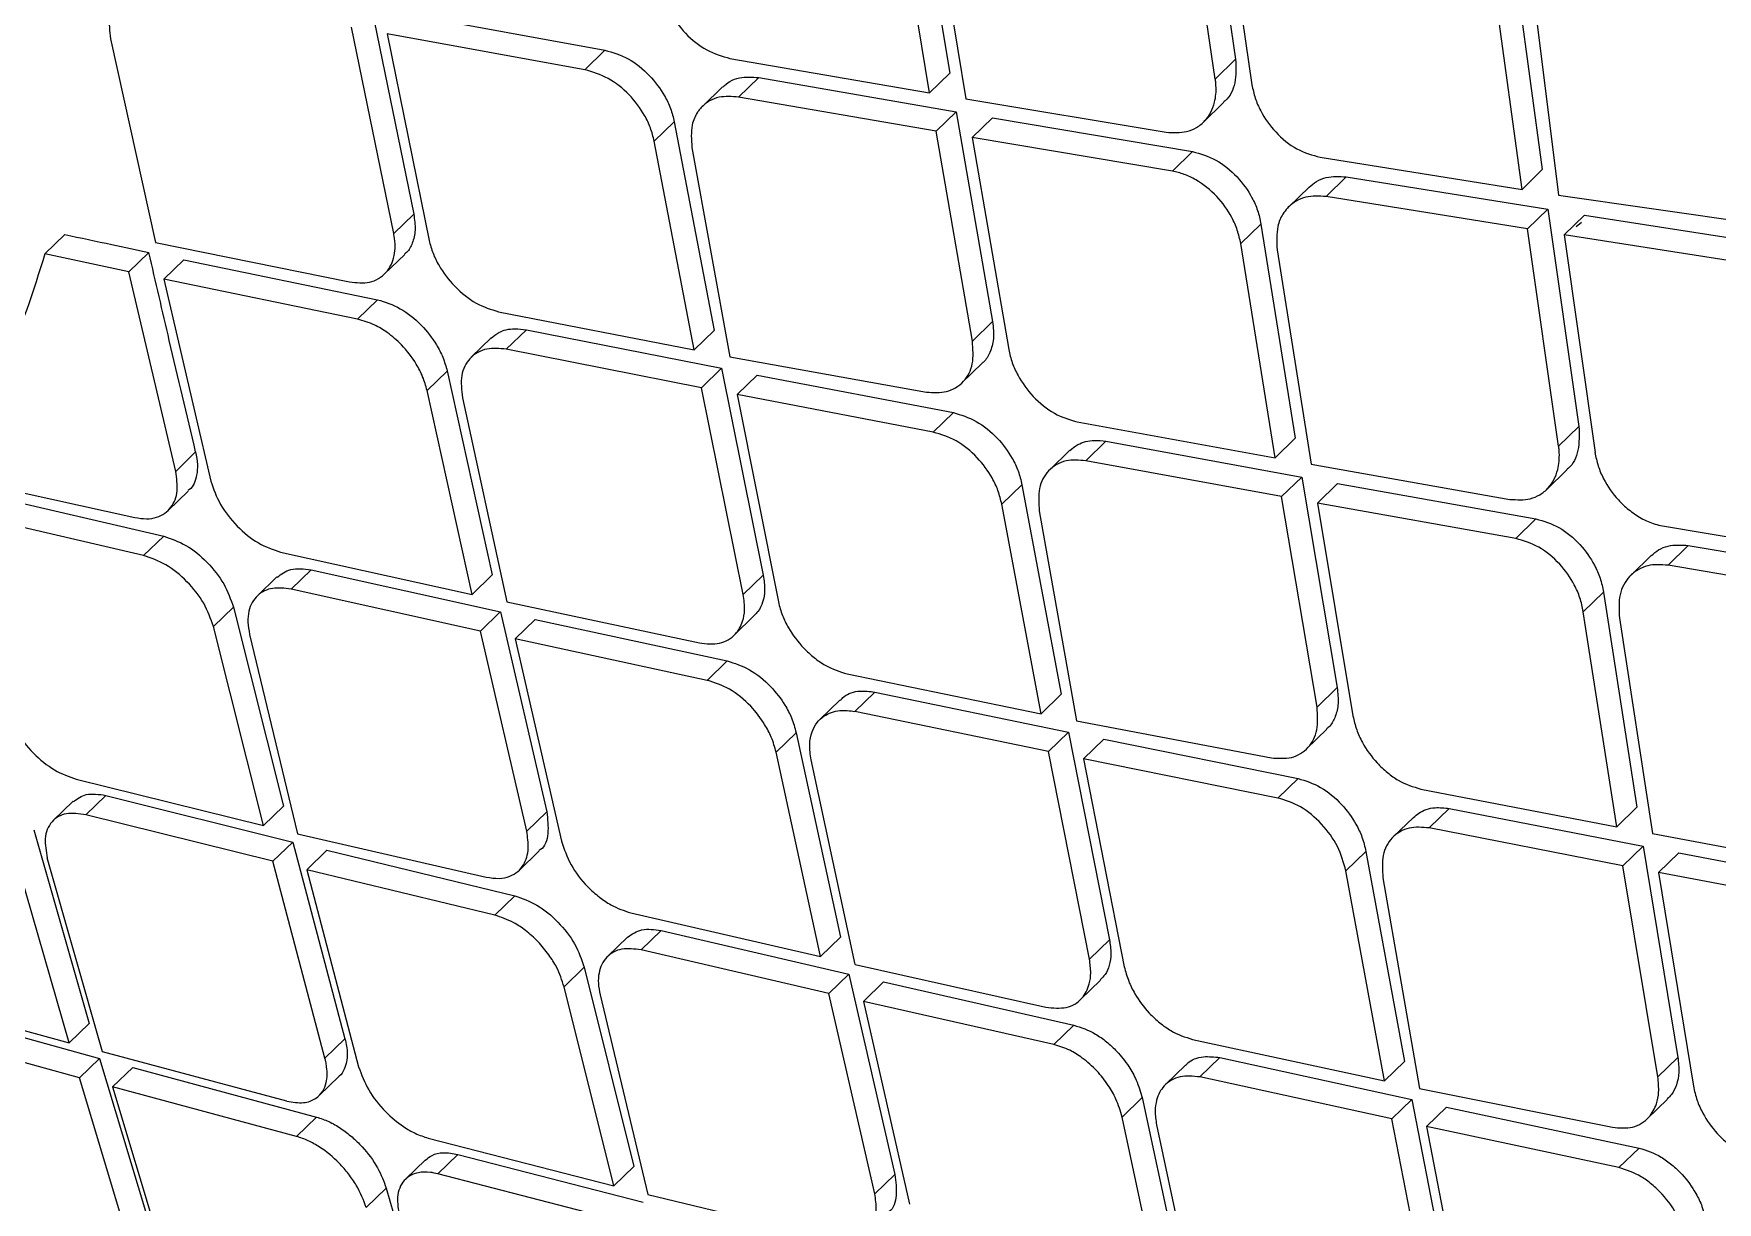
# Model space of a CAD drawing. Extents: x 400 to 501, y 484 to 634.
# Drawn here: x 488.936 to 490.131, y 583.627 to 584.457 of the extents above; entities that cross this region are included whole.
import ezdxf

# ---------------------------------------------------------------- set-up
doc = ezdxf.new("R2010")
doc.units = 0
doc.header["$MEASUREMENT"] = 0
doc.layers.add('DIM', color=3, linetype='Continuous')
doc.layers.add('GEOMETRY', color=3, linetype='Continuous', lineweight=25)

# ---------------------------------------------------------------- blocks, each defined once
blk = doc.blocks.new('2026 GRANDEE')
at = {"layer": 'GEOMETRY', "ltscale": 16}
for p, q in [((39.3412, -12.2485), (39.364, -12.4019)), ((39.136, -12.2605), (39.1611, -12.4117)), ((39.3496, -12.4159), (39.3268, -12.2625)), ((39.353, -12.2664), (39.3756, -12.42)), ((39.1467, -12.4256), (39.1217, -12.2744)), ((39.1477, -12.2785), (39.1725, -12.43)), ((39.5606, -12.3251), (39.5817, -12.4802)), ((39.5673, -12.4942), (39.5462, -12.3391)), ((39.5738, -12.3427), (39.5933, -12.4983)), ((38.7506, -12.3653), (38.7807, -12.5117)), ((38.7665, -12.5255), (38.7364, -12.3791)), ((38.7761, -12.37), (38.9164, -12.3955)), ((38.5654, -12.3873), (38.5974, -12.5318)), ((38.7618, -12.3838), (38.7916, -12.5304)), ((38.9022, -12.4093), (38.7618, -12.3838)), ((38.9022, -12.4093), (38.9164, -12.3955)), ((39.0051, -12.4013), (39.1467, -12.4256)), ((39.364, -12.4019), (39.3496, -12.4159)), ((39.0113, -12.4287), (39.0256, -12.4149)), ((39.0256, -12.4149), (39.1657, -12.4391)), ((39.1467, -12.4256), (39.1611, -12.4117)), ((38.9998, -12.4215), (38.9856, -12.4353)), ((39.1514, -12.453), (39.0113, -12.4287)), ((39.1514, -12.453), (39.1657, -12.4392)), ((39.1657, -12.4391), (39.1915, -12.588)), ((39.1725, -12.43), (39.3148, -12.4537)), ((39.3412, -12.4465), (39.3555, -12.4326)), ((38.9514, -12.46), (38.9656, -12.4462)), ((38.9656, -12.4462), (38.994, -12.5943)), ((39.1771, -12.4574), (39.1914, -12.4435)), ((39.1914, -12.4435), (39.3335, -12.4674)), ((38.9797, -12.6081), (38.9514, -12.46)), ((39.1772, -12.6018), (39.1514, -12.453)), ((39.3192, -12.4813), (39.1771, -12.4574)), ((39.1771, -12.4574), (39.203, -12.6079)), ((38.9781, -12.4645), (39.005, -12.6129)), ((39.3192, -12.4813), (39.3335, -12.4674)), ((39.4241, -12.4714), (39.5673, -12.4942)), ((39.4282, -12.4993), (39.4426, -12.4853)), ((39.4426, -12.4853), (39.5856, -12.5083)), ((39.5673, -12.4942), (39.5817, -12.4802)), ((39.4162, -12.4926), (39.4018, -12.5065)), ((39.5712, -12.5223), (39.4282, -12.4993)), ((39.5933, -12.4983), (39.7374, -12.519)), ((39.5712, -12.5223), (39.5856, -12.5083)), ((39.5856, -12.5083), (39.6077, -12.6625)), ((38.7665, -12.5255), (38.7807, -12.5117)), ((39.3677, -12.5327), (39.382, -12.5188)), ((39.382, -12.5188), (39.4064, -12.6708)), ((39.5933, -12.6764), (39.5712, -12.5223)), ((39.5972, -12.5264), (39.6116, -12.5124)), ((39.6096, -12.5176), (39.6057, -12.5208)), ((39.6116, -12.5124), (39.7553, -12.5348)), ((38.5331, -12.5263), (38.5189, -12.54)), ((38.5974, -12.5318), (38.7351, -12.5599)), ((39.392, -12.6846), (39.3677, -12.5327)), ((39.5972, -12.5264), (39.6191, -12.6808)), ((39.7408, -12.5488), (39.5972, -12.5264)), ((38.5785, -12.5527), (38.5189, -12.54)), ((38.5785, -12.5527), (38.5927, -12.5389)), ((38.6034, -12.5579), (38.6176, -12.5441)), ((38.6176, -12.5441), (38.755, -12.5725)), ((38.76, -12.5541), (38.7744, -12.5403)), ((39.3935, -12.537), (39.4176, -12.6892)), ((38.6118, -12.6943), (38.5785, -12.5527)), ((38.6034, -12.5579), (38.6367, -12.7011)), ((38.7408, -12.5863), (38.6034, -12.5579)), ((38.7408, -12.5863), (38.755, -12.5725)), ((38.8409, -12.581), (38.9797, -12.6081)), ((38.8464, -12.6076), (38.8607, -12.5938)), ((38.8607, -12.5938), (38.9992, -12.6211)), ((38.9797, -12.6081), (38.994, -12.5943)), ((39.1772, -12.6018), (39.1915, -12.588)), ((38.8356, -12.5996), (38.8215, -12.6133)), ((38.985, -12.6349), (38.8464, -12.6076)), ((39.005, -12.6129), (39.1446, -12.638)), ((39.1698, -12.6315), (39.1842, -12.6175)), ((38.8044, -12.6231), (38.7902, -12.6368)), ((38.8044, -12.623), (38.8363, -12.7677)), ((38.985, -12.6349), (38.9992, -12.6211)), ((38.9992, -12.6211), (39.0288, -12.768)), ((39.0245, -12.6259), (39.0102, -12.6398)), ((39.0245, -12.6259), (39.1637, -12.6526)), ((38.8221, -12.7815), (38.7902, -12.6368)), ((38.8152, -12.642), (38.8468, -12.7868)), ((39.0146, -12.7817), (38.985, -12.6349)), ((39.1494, -12.6664), (39.0102, -12.6398)), ((39.0102, -12.6398), (39.0395, -12.7869)), ((39.1494, -12.6664), (39.1637, -12.6526)), ((39.2516, -12.6592), (39.392, -12.6846)), ((39.5933, -12.6764), (39.6077, -12.6625)), ((39.2577, -12.6867), (39.272, -12.6728)), ((39.272, -12.6728), (39.4109, -12.6983)), ((39.392, -12.6846), (39.4063, -12.6708)), ((38.6118, -12.6943), (38.6259, -12.6805)), ((39.2462, -12.6794), (39.2321, -12.6931)), ((39.3966, -12.7121), (39.2577, -12.6867)), ((39.4176, -12.6892), (39.5586, -12.7141)), ((38.4318, -12.6936), (38.5827, -12.727)), ((39.3966, -12.7121), (39.4109, -12.6983)), ((39.4109, -12.6983), (39.4361, -12.8477)), ((39.5848, -12.7071), (39.5992, -12.6932)), ((38.4688, -12.7089), (38.6032, -12.7402)), ((38.6063, -12.722), (38.6206, -12.7082)), ((39.1981, -12.7176), (39.2124, -12.7038)), ((39.2124, -12.7038), (39.2402, -12.8523)), ((39.4218, -12.8615), (39.3966, -12.7121)), ((39.4221, -12.7167), (39.4364, -12.7029)), ((39.4364, -12.7029), (39.5772, -12.728)), ((38.589, -12.754), (38.4546, -12.7227)), ((39.226, -12.8662), (39.1981, -12.7176)), ((39.2247, -12.7223), (39.251, -12.8712)), ((39.4221, -12.7167), (39.4473, -12.8678)), ((39.5629, -12.7419), (39.4221, -12.7167)), ((39.5629, -12.7419), (39.5772, -12.728)), ((39.6669, -12.7328), (39.8089, -12.7568)), ((38.589, -12.754), (38.6032, -12.7402)), ((39.671, -12.7608), (39.6853, -12.7468)), ((39.6853, -12.7468), (39.8271, -12.771)), ((38.6862, -12.7516), (38.8221, -12.7815)), ((39.6591, -12.7538), (39.6448, -12.7678)), ((39.8126, -12.785), (39.671, -12.7608)), ((38.6836, -12.7691), (38.6695, -12.7827)), ((38.6936, -12.7778), (38.7078, -12.764)), ((38.7078, -12.764), (38.8422, -12.7938)), ((38.8221, -12.7815), (38.8363, -12.7677)), ((39.0288, -12.768), (39.0146, -12.7817)), ((38.828, -12.8076), (38.6936, -12.7778)), ((39.6251, -12.7799), (39.6108, -12.7938)), ((39.6251, -12.7799), (39.6488, -12.9325)), ((38.6527, -12.7906), (38.6385, -12.8044)), ((38.6527, -12.7906), (38.6883, -12.9317)), ((38.828, -12.8076), (38.8421, -12.7939)), ((38.8422, -12.7938), (38.8751, -12.9358)), ((38.8468, -12.7868), (38.9834, -12.816)), ((39.0081, -12.8104), (39.0224, -12.7966)), ((39.6345, -12.9464), (39.6108, -12.7938)), ((38.6741, -12.9454), (38.6385, -12.8044)), ((38.6642, -12.8099), (38.6983, -12.9513)), ((38.8609, -12.9496), (38.828, -12.8076)), ((38.8669, -12.7993), (38.8527, -12.813)), ((38.8669, -12.7993), (39.0032, -12.8287)), ((39.6364, -12.7984), (39.6598, -12.9512)), ((38.989, -12.8425), (38.8527, -12.813)), ((38.8527, -12.813), (38.8856, -12.9566)), ((38.989, -12.8425), (39.0032, -12.8287)), ((39.0883, -12.838), (39.226, -12.8662)), ((39.0832, -12.8565), (39.069, -12.8702)), ((39.0938, -12.8646), (39.108, -12.8508)), ((39.108, -12.8508), (39.2454, -12.8792)), ((39.226, -12.8662), (39.2402, -12.8523)), ((39.4218, -12.8615), (39.4361, -12.8477)), ((39.2311, -12.893), (39.0938, -12.8646)), ((39.0379, -12.8935), (39.0521, -12.8797)), ((39.0521, -12.8797), (39.0837, -13.0246)), ((39.2311, -12.893), (39.2454, -12.8792)), ((39.2454, -12.8792), (39.2745, -13.0265)), ((39.251, -12.8712), (39.3894, -12.8975)), ((39.4144, -12.8912), (39.4288, -12.8772)), ((39.0694, -13.0384), (39.0379, -12.8935)), ((39.2603, -13.0403), (39.2311, -12.893)), ((39.2561, -12.8981), (39.2704, -12.8843)), ((39.2704, -12.8843), (39.4084, -12.9122)), ((39.094, -13.044), (39.0627, -12.8988)), ((39.2561, -12.8981), (39.285, -13.0457)), ((39.3941, -12.926), (39.2561, -12.8981)), ((38.5412, -12.9127), (38.6741, -12.9454)), ((39.3941, -12.926), (39.4084, -12.9122)), ((38.5389, -12.9283), (38.5248, -12.942)), ((38.548, -12.9379), (38.5622, -12.9241)), ((38.5622, -12.9241), (38.6949, -12.9572)), ((39.4954, -12.9196), (39.6345, -12.9464)), ((38.6807, -12.9709), (38.548, -12.9379)), ((38.6741, -12.9454), (38.6883, -12.9317)), ((38.8609, -12.9496), (38.8751, -12.9358)), ((39.4902, -12.9397), (39.476, -12.9534)), ((39.5014, -12.9472), (39.5157, -12.9334)), ((39.5157, -12.9334), (39.6533, -12.9601)), ((39.6345, -12.9464), (39.6488, -12.9325)), ((38.511, -12.9486), (38.5504, -13.0859)), ((38.6983, -12.9513), (38.832, -12.9821)), ((39.6389, -12.974), (39.5014, -12.9472)), ((39.6598, -12.9512), (39.7996, -12.9773)), ((38.5361, -13.0997), (38.4967, -12.9624)), ((38.6807, -12.9709), (38.6949, -12.9572)), ((38.6949, -12.9572), (38.7319, -13.0968)), ((38.7048, -12.9769), (38.719, -12.9631)), ((38.719, -12.9631), (38.8525, -12.9954)), ((38.8554, -12.9773), (38.8697, -12.9635)), ((39.4565, -12.9639), (39.4423, -12.9777)), ((39.4565, -12.9639), (39.4839, -13.1129)), ((39.6532, -12.9601), (39.6389, -12.974)), ((39.6533, -12.9601), (39.6779, -13.11)), ((39.6642, -12.9788), (39.6785, -12.9649)), ((39.6785, -12.9649), (39.818, -12.9913)), ((38.5598, -13.1061), (38.5206, -12.9685)), ((38.7177, -13.1106), (38.6807, -12.9709)), ((38.8383, -13.0091), (38.7048, -12.9769)), ((38.7048, -12.9769), (38.7416, -13.1167)), ((39.6637, -13.1239), (39.6389, -12.974)), ((39.4697, -13.1267), (39.4423, -12.9777)), ((39.4686, -12.9826), (39.4945, -13.132)), ((39.8037, -13.0052), (39.6642, -12.9788)), ((39.6642, -12.9788), (39.6889, -13.1304)), ((38.8383, -13.0091), (38.8525, -12.9954)), ((38.9347, -13.0075), (39.0694, -13.0384)), ((38.9324, -13.0247), (38.9182, -13.0385)), ((38.9421, -13.0337), (38.9563, -13.0199)), ((38.9563, -13.0199), (39.0895, -13.0509)), ((39.0694, -13.0384), (39.0837, -13.0247)), ((39.0753, -13.0647), (38.9421, -13.0337)), ((39.2603, -13.0403), (39.2745, -13.0265)), ((38.8874, -13.0599), (38.9016, -13.0461)), ((38.9016, -13.0461), (38.937, -13.1873)), ((39.094, -13.044), (39.2294, -13.0744)), ((38.9228, -13.2011), (38.8874, -13.0599)), ((39.0753, -13.0647), (39.0895, -13.0509)), ((39.0895, -13.0509), (39.1222, -13.1931)), ((39.0998, -13.0703), (39.114, -13.0565)), ((39.114, -13.0565), (39.2492, -13.0871)), ((39.2539, -13.069), (39.2682, -13.0551)), ((38.4062, -13.064), (38.5361, -13.0997)), ((38.9129, -13.0656), (38.9468, -13.2072)), ((39.108, -13.2069), (39.0753, -13.0647)), ((39.0998, -13.0703), (39.1325, -13.2141)), ((39.2349, -13.1009), (39.0998, -13.0703)), ((38.4293, -13.0751), (38.5577, -13.1107)), ((38.5434, -13.1245), (38.415, -13.0889)), ((38.5361, -13.0997), (38.5504, -13.0859)), ((38.7319, -13.0968), (38.7177, -13.1106)), ((39.2349, -13.1009), (39.2491, -13.0871)), ((38.6905, -13.141), (38.5598, -13.1061)), ((39.3334, -13.0972), (39.4697, -13.1267)), ((38.5434, -13.1245), (38.5577, -13.1107)), ((38.5577, -13.1107), (38.5983, -13.2452)), ((38.567, -13.131), (38.5813, -13.1172)), ((38.5813, -13.1172), (38.7117, -13.1523)), ((39.3284, -13.1156), (39.3142, -13.1293)), ((39.3387, -13.1239), (39.3529, -13.1101)), ((39.3529, -13.1101), (39.489, -13.1398)), ((39.4697, -13.1267), (39.4839, -13.1129)), ((39.6637, -13.1239), (39.6779, -13.11)), ((38.584, -13.2591), (38.5434, -13.1245)), ((38.6975, -13.1661), (38.567, -13.131)), ((38.567, -13.131), (38.6078, -13.267)), ((38.7135, -13.1371), (38.7278, -13.1233)), ((39.4748, -13.1537), (39.3387, -13.1239)), ((39.4945, -13.132), (39.6315, -13.1596)), ((39.2834, -13.1523), (39.2976, -13.1385)), ((39.2976, -13.1385), (39.3288, -13.2837)), ((39.4748, -13.1537), (39.489, -13.1399)), ((39.489, -13.1398), (39.5178, -13.2875)), ((39.6562, -13.1535), (39.6706, -13.1396)), ((38.6975, -13.1661), (38.7117, -13.1523)), ((39.3146, -13.2975), (39.2834, -13.1523)), ((39.5036, -13.3013), (39.4748, -13.1537)), ((39.4995, -13.159), (39.5138, -13.1452)), ((39.5138, -13.1452), (39.6504, -13.1743)), ((38.791, -13.1673), (38.9228, -13.2011)), ((39.3079, -13.1579), (39.3389, -13.3034)), ((39.6361, -13.1882), (39.4995, -13.159)), ((39.4995, -13.159), (39.528, -13.3069)), ((38.7978, -13.1926), (38.812, -13.1788)), ((38.812, -13.1788), (38.9436, -13.2128)), ((39.6361, -13.1882), (39.6504, -13.1743)), ((38.789, -13.1827), (38.7748, -13.1965)), ((38.9228, -13.2011), (38.937, -13.1873)), ((38.747, -13.2166), (38.7612, -13.2028)), ((38.7612, -13.2028), (38.8006, -13.3401)), ((38.9294, -13.2266), (38.7978, -13.1926)), ((39.108, -13.2069), (39.1222, -13.1931)), ((38.9468, -13.2072), (39.0794, -13.2391))]:
    blk.add_line(p, q, dxfattribs=at)
for points, knots in [([(36.9464, -4.2423), (37.2144, -4.3889), (37.7476, -4.6804), (38.3461, -5.0481), (38.7578, -5.3149), (38.9927, -5.4716), (39.2291, -5.6336), (39.4813, -5.8116), (39.9332, -6.1406), (40.5669, -6.6341), (41.3463, -7.3052), (42.0186, -7.9447), (42.5944, -8.5411), (43.0838, -9.0854), (43.4716, -9.5484), (43.7677, -9.9209), (43.9793, -10.1965), (44.184, -10.4721), (44.3714, -10.733), (44.6491, -11.1316), (45.0105, -11.6808), (45.4523, -12.4067), (45.7251, -12.9062), (45.8621, -13.1572)], [0, 0, 0, 0, 0.071591, 0.14241, 0.164528, 0.186584, 0.208583, 0.231692, 0.258921, 0.339583, 0.419837, 0.499879, 0.556947, 0.614093, 0.671388, 0.698471, 0.72561, 0.752813, 0.778921, 0.800899, 0.866647, 0.932983, 1, 1, 1, 1]), ([(37.5019, -8.2577), (37.7185, -8.3868), (38.1518, -8.6451), (38.77, -9.083), (39.3614, -9.5565), (39.9198, -10.0692), (40.4416, -10.6192), (40.9252, -11.2031), (41.3743, -11.8145), (41.6411, -12.2439), (41.7745, -12.4585)], [0, 0, 0, 0, 0.125001, 0.250001, 0.375003, 0.499997, 0.624991, 0.749994, 0.874996, 1, 1, 1, 1]), ([(33.1112, -8.6122), (33.301, -8.8166), (33.6802, -9.2249), (34.2607, -9.8374), (34.8462, -10.4484), (35.4368, -11.0578), (36.0312, -11.6653), (36.6288, -12.2707), (37.2294, -12.8738), (37.8326, -13.4744), (38.4383, -14.0724), (39.0461, -14.6672), (39.6559, -15.2581), (40.2672, -15.8439), (40.8801, -16.4248), (41.2887, -16.8043), (41.4933, -16.9943)], [0, 0, 0, 0, 0.071643, 0.14309, 0.214489, 0.285889, 0.357236, 0.428542, 0.499851, 0.571188, 0.642541, 0.713932, 0.785365, 0.856798, 0.928296, 1, 1, 1, 1]), ([(38.8374, -14.8197), (38.8022, -14.782), (38.4988, -14.4574), (37.9155, -13.8556), (37.0879, -13.0154), (36.2484, -12.1872), (35.3987, -11.37), (34.5384, -10.5651), (33.6682, -9.7712), (33.08, -9.2542), (32.7855, -8.9953)], [0, 0, 0, 0, 0.0184337, 0.1586189, 0.298737, 0.4387906, 0.5788851, 0.7191168, 0.8593695, 1, 1, 1, 1]), ([(33.9473, -9.1847), (34.1002, -9.3342), (34.4079, -9.635), (34.8583, -10.0743), (35.2854, -10.4909), (35.6745, -10.8705), (36.0618, -11.2485), (36.4558, -11.6334), (36.8653, -12.0343), (37.205, -12.3676), (37.478, -12.6357), (37.687, -12.841), (37.8968, -13.0474), (38.1182, -13.2654), (38.3623, -13.5059), (38.6355, -13.7754), (38.9498, -14.0858), (39.3071, -14.439), (39.7095, -14.837), (40.1476, -15.2705), (40.6071, -15.7254), (40.921, -16.0353), (41.0767, -16.1891)], [0, 0, 0, 0, 0.064169, 0.129138, 0.188802, 0.243183, 0.292269, 0.351201, 0.408497, 0.464259, 0.494029, 0.523343, 0.552198, 0.58236, 0.616633, 0.655052, 0.697622, 0.749248, 0.805908, 0.86759, 0.934316, 1, 1, 1, 1]), ([(39.5251, -15.4518), (39.298, -15.2418), (38.7513, -14.7364), (37.8656, -13.9502), (36.8722, -13.0923), (35.8636, -12.2493), (34.8415, -11.4221), (33.8077, -10.6101), (33.1093, -10.0836), (32.76, -9.8203)], [0, 0, 0, 0, 0.105959, 0.254966, 0.403973, 0.55298, 0.701986, 0.850993, 1, 1, 1, 1]), ([(39.7927, -17.8288), (39.5267, -17.5294), (38.9972, -16.9336), (38.1493, -16.0898), (37.2847, -15.2735), (36.3973, -14.4849), (35.4987, -13.7223), (34.5911, -12.9819), (33.6654, -12.2723), (32.7101, -11.589), (32.0461, -11.1694), (31.7122, -10.9583)], [0, 0, 0, 0, 0.113392, 0.225638, 0.337341, 0.448782, 0.560233, 0.669481, 0.778832, 0.888788, 1, 1, 1, 1]), ([(39.3403, -18.3188), (39.2421, -18.1952), (39.0437, -17.9454), (38.7328, -17.5736), (38.408, -17.1999), (38.0687, -16.8252), (37.7247, -16.4607), (37.3161, -16.0443), (36.8313, -15.573), (36.2474, -15.036), (35.7044, -14.5629), (35.2225, -14.1602), (34.82, -13.8352), (34.4245, -13.527), (34.0364, -13.2352), (33.6442, -12.9511), (33.1606, -12.6142), (32.5822, -12.2331), (31.9193, -11.8235), (31.474, -11.572), (31.2546, -11.448)], [0, 0, 0, 0, 0.044709, 0.090349, 0.13691, 0.184379, 0.232745, 0.277954, 0.348418, 0.422679, 0.500679, 0.550525, 0.598903, 0.645795, 0.691185, 0.735062, 0.781563, 0.856423, 0.929252, 1, 1, 1, 1]), ([(38.5968, -12.3528), (38.5919, -12.3524), (38.5844, -12.3517), (38.576, -12.3551), (38.569, -12.3606), (38.5636, -12.3711), (38.5648, -12.3819), (38.5654, -12.3873)], [0, 0, 0, 0, 0.232534, 0.362291, 0.500718, 0.750171, 1, 1, 1, 1]), ([(38.956, -12.3506), (38.9567, -12.3536), (38.9581, -12.3596), (38.9635, -12.3711), (38.9732, -12.3842), (38.9885, -12.3965), (38.9996, -12.3997), (39.0051, -12.4013)], [0, 0, 0, 0, 0.134167, 0.262471, 0.500568, 0.749966, 1, 1, 1, 1]), ([(38.9164, -12.3955), (38.922, -12.3971), (38.933, -12.4003), (38.9482, -12.4126), (38.9578, -12.4255), (38.9634, -12.4369), (38.9648, -12.443), (38.9656, -12.4462)], [0, 0, 0, 0, 0.251373, 0.498746, 0.731593, 0.861464, 1, 1, 1, 1]), ([(39.364, -12.4019), (39.3642, -12.4076), (39.3646, -12.419), (39.3599, -12.4289), (39.3558, -12.4321), (39.3554, -12.4324)], [0, 0, 0, 0, 0.474058, 0.947729, 1, 1, 1, 1]), ([(38.9514, -12.46), (38.9506, -12.4569), (38.9491, -12.4508), (38.9436, -12.4393), (38.9339, -12.4264), (38.9187, -12.4142), (38.9077, -12.411), (38.9022, -12.4093)], [0, 0, 0, 0, 0.138241, 0.267931, 0.500752, 0.74758, 1, 1, 1, 1]), ([(39, -12.4216), (39.0016, -12.4201), (39.005, -12.4172), (39.0134, -12.414), (39.0209, -12.4145), (39.0256, -12.4149)], [0, 0, 0, 0, 0.2533206, 0.5271508, 1, 1, 1, 1]), ([(39.3148, -12.4537), (39.3198, -12.4539), (39.3276, -12.4543), (39.3365, -12.4505), (39.3442, -12.4444), (39.3495, -12.4342), (39.3504, -12.4236), (39.3499, -12.4179), (39.3497, -12.4163), (39.3496, -12.4159), (39.3496, -12.4159)], [0, 0, 0, 0, 0.231745, 0.361582, 0.500454, 0.749325, 0.932569, 0.980828, 0.997932, 1, 1, 1, 1]), ([(39.3756, -12.42), (39.3763, -12.4232), (39.3775, -12.4293), (39.3827, -12.441), (39.3921, -12.4543), (39.4073, -12.4668), (39.4185, -12.4699), (39.4241, -12.4714)], [0, 0, 0, 0, 0.13536, 0.264014, 0.500398, 0.749969, 1, 1, 1, 1]), ([(39.0113, -12.4287), (39.0065, -12.4284), (38.999, -12.4278), (38.9903, -12.4313), (38.986, -12.4346), (38.9834, -12.4376), (38.9808, -12.4413), (38.9771, -12.4496), (38.9777, -12.4589), (38.9781, -12.4645)], [0, 0, 0, 0, 0.227814, 0.358584, 0.500306, 0.526698, 0.577272, 0.750504, 1, 1, 1, 1]), ([(39.3335, -12.4674), (39.3391, -12.469), (39.3502, -12.4722), (39.3654, -12.4845), (39.3748, -12.4977), (39.38, -12.5093), (39.3813, -12.5156), (39.382, -12.5188)], [0, 0, 0, 0, 0.251357, 0.499325, 0.732109, 0.861767, 1, 1, 1, 1]), ([(39.3677, -12.5327), (39.367, -12.5295), (39.3656, -12.5232), (39.3604, -12.5116), (39.351, -12.4984), (39.3385, -12.4885), (39.3275, -12.4832), (39.3219, -12.4819), (39.3192, -12.4813)], [0, 0, 0, 0, 0.138137, 0.267662, 0.50006, 0.747408, 0.873171, 1, 1, 1, 1]), ([(39.4163, -12.4927), (39.4179, -12.4913), (39.4214, -12.4882), (39.43, -12.4847), (39.4377, -12.4851), (39.4426, -12.4853)], [0, 0, 0, 0, 0.242084, 0.518895, 1, 1, 1, 1]), ([(39.4282, -12.4993), (39.4233, -12.499), (39.4155, -12.4986), (39.4066, -12.5024), (39.4012, -12.5067), (39.3967, -12.5127), (39.3927, -12.5219), (39.3932, -12.5313), (39.3935, -12.537)], [0, 0, 0, 0, 0.229049, 0.359552, 0.500435, 0.590364, 0.750611, 1, 1, 1, 1]), ([(38.7807, -12.5117), (38.7812, -12.5156), (38.7823, -12.5231), (38.78, -12.5322), (38.7772, -12.5378), (38.7747, -12.5397), (38.7742, -12.5401)], [0, 0, 0, 0, 0.339869, 0.650604, 0.932163, 1, 1, 1, 1]), ([(38.5331, -12.5263), (38.5442, -12.5286), (38.5641, -12.5329), (38.584, -12.537), (38.5927, -12.5389)], [0, 0, 0, 0, 0.56, 1, 1, 1, 1]), ([(38.7351, -12.5599), (38.74, -12.5604), (38.7476, -12.5611), (38.7559, -12.5577), (38.7628, -12.5522), (38.7676, -12.5422), (38.7677, -12.5316), (38.7666, -12.5261), (38.7665, -12.5255)], [0, 0, 0, 0, 0.237843, 0.366163, 0.500412, 0.749745, 0.972374, 1, 1, 1, 1]), ([(38.7916, -12.5304), (38.7924, -12.5334), (38.794, -12.5394), (38.7996, -12.5507), (38.8095, -12.5637), (38.8247, -12.576), (38.8356, -12.5794), (38.8409, -12.581)], [0, 0, 0, 0, 0.135667, 0.264506, 0.500705, 0.75318, 1, 1, 1, 1]), ([(38.5189, -12.54), (38.5106, -12.5666), (38.4946, -12.6178), (38.4644, -12.6558), (38.4499, -12.6742)], [0, 0, 0, 0, 0.518726, 1, 1, 1, 1]), ([(38.6259, -12.6805), (38.6197, -12.6542), (38.6085, -12.6071), (38.5975, -12.5597), (38.5927, -12.5389)], [0, 0, 0, 0, 0.56, 1, 1, 1, 1]), ([(38.755, -12.5725), (38.7604, -12.5742), (38.7712, -12.5776), (38.7862, -12.5897), (38.7959, -12.6023), (38.8018, -12.6136), (38.8035, -12.6198), (38.8044, -12.623)], [0, 0, 0, 0, 0.24868, 0.498756, 0.72183, 0.854133, 1, 1, 1, 1]), ([(38.7902, -12.6368), (38.7893, -12.6336), (38.7875, -12.6274), (38.7817, -12.6161), (38.7732, -12.605), (38.7626, -12.596), (38.752, -12.5894), (38.7449, -12.5874), (38.7408, -12.5863)], [0, 0, 0, 0, 0.145438, 0.277418, 0.500109, 0.671608, 0.812207, 1, 1, 1, 1]), ([(38.8357, -12.5997), (38.8374, -12.5983), (38.8419, -12.5946), (38.8507, -12.5925), (38.8579, -12.5934), (38.8607, -12.5938)], [0, 0, 0, 0, 0.271648, 0.717063, 1, 1, 1, 1]), ([(39.1915, -12.588), (39.192, -12.5922), (39.1928, -12.6001), (39.19, -12.6097), (39.1869, -12.6153), (39.1844, -12.6172), (39.1841, -12.6174)], [0, 0, 0, 0, 0.35311, 0.672878, 0.959248, 1, 1, 1, 1]), ([(38.8464, -12.6076), (38.8416, -12.6071), (38.8341, -12.6064), (38.8258, -12.6097), (38.8188, -12.6152), (38.8134, -12.6257), (38.8146, -12.6365), (38.8152, -12.642)], [0, 0, 0, 0, 0.232428, 0.3622, 0.500689, 0.750141, 1, 1, 1, 1]), ([(39.1446, -12.638), (39.1495, -12.6383), (39.1571, -12.6388), (39.1656, -12.6351), (39.1727, -12.6293), (39.1785, -12.6185), (39.1776, -12.6074), (39.1772, -12.6018)], [0, 0, 0, 0, 0.235653, 0.364634, 0.500748, 0.750145, 1, 1, 1, 1]), ([(39.203, -12.6079), (39.2037, -12.611), (39.2051, -12.6171), (39.2105, -12.6287), (39.22, -12.6419), (39.2352, -12.6543), (39.2462, -12.6575), (39.2516, -12.6592)], [0, 0, 0, 0, 0.136588, 0.265698, 0.500576, 0.751964, 1, 1, 1, 1]), ([(41.0678, -16.1637), (41.0674, -16.1632), (41.0641, -16.1599), (41.053, -16.1488), (41.0136, -16.1092), (40.8667, -15.9614), (40.2958, -15.3855), (39.1702, -14.2436), (38.1422, -13.2265), (37.5502, -12.6408)], [0, 0, 0, 0, 0.000353, 0.002828, 0.009436, 0.033986, 0.128384, 0.498019, 1, 1, 1, 1]), ([(39.1637, -12.6526), (39.1691, -12.6542), (39.18, -12.6575), (39.1904, -12.666), (39.1989, -12.675), (39.2046, -12.6828), (39.2101, -12.6942), (39.2116, -12.7005), (39.2124, -12.7038)], [0, 0, 0, 0, 0.248838, 0.498577, 0.498647, 0.726405, 0.857582, 1, 1, 1, 1]), ([(39.1981, -12.7176), (39.1973, -12.7144), (39.1958, -12.7081), (39.1903, -12.6966), (39.1808, -12.6837), (39.1658, -12.6714), (39.1549, -12.6681), (39.1494, -12.6664)], [0, 0, 0, 0, 0.141852, 0.272756, 0.500839, 0.749816, 1, 1, 1, 1]), ([(39.6077, -12.6625), (39.6078, -12.6682), (39.6082, -12.6797), (39.6035, -12.6896), (39.5995, -12.6927), (39.5991, -12.693)], [0, 0, 0, 0, 0.475521, 0.95022, 1, 1, 1, 1]), ([(39.2463, -12.6794), (39.2481, -12.6779), (39.2529, -12.6741), (39.262, -12.6717), (39.2692, -12.6725), (39.272, -12.6728)], [0, 0, 0, 0, 0.280638, 0.722321, 1, 1, 1, 1]), ([(39.5586, -12.7141), (39.5637, -12.7144), (39.5715, -12.7149), (39.5803, -12.711), (39.5878, -12.7049), (39.5931, -12.6947), (39.594, -12.6842), (39.5936, -12.6785), (39.5934, -12.677), (39.5933, -12.6766), (39.5933, -12.6764), (39.5933, -12.6764)], [0, 0, 0, 0, 0.234802, 0.363874, 0.500455, 0.749353, 0.934437, 0.98223, 0.994869, 0.999421, 1, 1, 1, 1]), ([(38.6259, -12.6805), (38.6265, -12.6835), (38.6276, -12.6894), (38.6265, -12.6987), (38.6244, -12.7056), (38.6207, -12.7077), (38.6203, -12.7079)], [0, 0, 0, 0, 0.266483, 0.512908, 0.943816, 1, 1, 1, 1]), ([(39.2577, -12.6867), (39.2528, -12.6863), (39.2453, -12.6857), (39.2367, -12.6892), (39.2294, -12.6949), (39.2236, -12.7057), (39.2243, -12.7167), (39.2247, -12.7223)], [0, 0, 0, 0, 0.232661, 0.362409, 0.500805, 0.750204, 1, 1, 1, 1]), ([(39.619, -12.6808), (39.6197, -12.684), (39.621, -12.6903), (39.626, -12.702), (39.6335, -12.7128), (39.6431, -12.7218), (39.652, -12.7278), (39.6601, -12.7315), (39.6652, -12.7325), (39.6669, -12.7328)], [0, 0, 0, 0, 0.137054, 0.266067, 0.499167, 0.625391, 0.770096, 0.921262, 1, 1, 1, 1]), ([(38.5827, -12.727), (38.5855, -12.7274), (38.5911, -12.7283), (38.5983, -12.7271), (38.6042, -12.7242), (38.6099, -12.7186), (38.6138, -12.7089), (38.6124, -12.699), (38.6118, -12.6943)], [0, 0, 0, 0, 0.140932, 0.277376, 0.409332, 0.536804, 0.777239, 1, 1, 1, 1]), ([(39.5772, -12.7279), (39.5827, -12.7296), (39.5937, -12.7328), (39.6087, -12.7453), (39.6179, -12.7585), (39.6231, -12.7702), (39.6245, -12.7766), (39.6252, -12.7799)], [0, 0, 0, 0, 0.249516, 0.499235, 0.728401, 0.858997, 1, 1, 1, 1]), ([(39.6108, -12.7938), (39.6101, -12.7905), (39.6088, -12.7841), (39.6036, -12.7724), (39.5943, -12.7592), (39.5794, -12.7468), (39.5684, -12.7435), (39.5629, -12.7419)], [0, 0, 0, 0, 0.141035, 0.271651, 0.500816, 0.750106, 1, 1, 1, 1]), ([(39.6592, -12.754), (39.6608, -12.7526), (39.6642, -12.7495), (39.6727, -12.7461), (39.6804, -12.7465), (39.6853, -12.7468)], [0, 0, 0, 0, 0.23802, 0.512146, 1, 1, 1, 1]), ([(39.671, -12.7608), (39.666, -12.7605), (39.6582, -12.76), (39.6494, -12.7638), (39.6418, -12.7699), (39.6356, -12.7812), (39.6361, -12.7926), (39.6364, -12.7984)], [0, 0, 0, 0, 0.232695, 0.362483, 0.500961, 0.750269, 1, 1, 1, 1]), ([(38.6838, -12.7694), (38.6867, -12.7671), (38.6929, -12.7623), (38.7027, -12.7634), (38.7078, -12.764)], [0, 0, 0, 0, 0.475717, 1, 1, 1, 1]), ([(39.0288, -12.768), (39.0293, -12.7715), (39.0303, -12.7784), (39.0286, -12.787), (39.0259, -12.793), (39.0232, -12.7955), (39.0222, -12.7964)], [0, 0, 0, 0, 0.305606, 0.59177, 0.858478, 1, 1, 1, 1]), ([(38.6936, -12.7778), (38.6891, -12.7772), (38.6798, -12.7761), (38.6709, -12.7807), (38.6658, -12.787), (38.6634, -12.7934), (38.6626, -12.8011), (38.6636, -12.807), (38.6642, -12.8099)], [0, 0, 0, 0, 0.22373, 0.464508, 0.591907, 0.723622, 0.859653, 1, 1, 1, 1]), ([(38.9834, -12.816), (38.9884, -12.8165), (38.9959, -12.8173), (39.0041, -12.8139), (39.0101, -12.8091), (39.0142, -12.8018), (39.016, -12.7922), (39.0151, -12.7854), (39.0146, -12.7817)], [0, 0, 0, 0, 0.241732, 0.368836, 0.49975, 0.692637, 0.832109, 1, 1, 1, 1]), ([(39.0395, -12.7869), (39.0404, -12.7901), (39.0419, -12.7962), (39.0476, -12.8075), (39.0554, -12.818), (39.0647, -12.8265), (39.0751, -12.8338), (39.0831, -12.8363), (39.0883, -12.838)], [0, 0, 0, 0, 0.140251, 0.27051, 0.50011, 0.62976, 0.756466, 1, 1, 1, 1]), ([(39.0032, -12.8287), (39.0085, -12.8304), (39.0192, -12.8338), (39.0338, -12.8458), (39.0434, -12.8583), (39.0494, -12.8696), (39.0512, -12.8761), (39.0521, -12.8797)], [0, 0, 0, 0, 0.245117, 0.498384, 0.707508, 0.843414, 1, 1, 1, 1]), ([(39.0379, -12.8935), (39.0369, -12.8899), (39.0351, -12.8833), (39.0291, -12.8721), (39.0196, -12.8596), (39.005, -12.8477), (38.9943, -12.8442), (38.989, -12.8424)], [0, 0, 0, 0, 0.157095, 0.293095, 0.500995, 0.753112, 1, 1, 1, 1]), ([(39.0834, -12.8566), (39.0842, -12.8558), (39.0878, -12.8521), (39.0962, -12.8494), (39.1044, -12.8504), (39.108, -12.8508)], [0, 0, 0, 0, 0.153753, 0.628743, 1, 1, 1, 1]), ([(39.4361, -12.8477), (39.4365, -12.8515), (39.4373, -12.8589), (39.4351, -12.868), (39.4321, -12.874), (39.4294, -12.8764), (39.4286, -12.877)], [0, 0, 0, 0, 0.322428, 0.620166, 0.893194, 1, 1, 1, 1]), ([(38.4915, -12.8624), (38.4936, -12.8679), (38.4976, -12.8789), (38.5103, -12.8946), (38.5256, -12.9071), (38.536, -12.9108), (38.5412, -12.9127)], [0, 0, 0, 0, 0.252896, 0.500175, 0.752593, 1, 1, 1, 1]), ([(39.0627, -12.8988), (39.0622, -12.8951), (39.0612, -12.888), (39.063, -12.8791), (39.0665, -12.8724), (39.0728, -12.8666), (39.0819, -12.8631), (39.0901, -12.8641), (39.0938, -12.8646)], [0, 0, 0, 0, 0.168114, 0.323976, 0.467574, 0.598897, 0.823806, 1, 1, 1, 1]), ([(39.3894, -12.8975), (39.3943, -12.8978), (39.4019, -12.8984), (39.4103, -12.8947), (39.4173, -12.889), (39.423, -12.8782), (39.4222, -12.8671), (39.4218, -12.8615)], [0, 0, 0, 0, 0.238975, 0.367116, 0.500718, 0.750093, 1, 1, 1, 1]), ([(39.4473, -12.8678), (39.4481, -12.8711), (39.4495, -12.8773), (39.4548, -12.8889), (39.4624, -12.8995), (39.4716, -12.9081), (39.4819, -12.9155), (39.49, -12.918), (39.4954, -12.9196)], [0, 0, 0, 0, 0.139623, 0.26964, 0.499965, 0.628179, 0.754412, 1, 1, 1, 1]), ([(39.4084, -12.9121), (39.4138, -12.9138), (39.4246, -12.9173), (39.4393, -12.9296), (39.4487, -12.9425), (39.4542, -12.9541), (39.4557, -12.9605), (39.4565, -12.9639)], [0, 0, 0, 0, 0.247254, 0.499029, 0.720607, 0.853183, 1, 1, 1, 1]), ([(38.5392, -12.9286), (38.5419, -12.9265), (38.5478, -12.922), (38.5573, -12.9234), (38.5622, -12.9241)], [0, 0, 0, 0, 0.472581, 1, 1, 1, 1]), ([(39.4423, -12.9777), (39.4407, -12.9719), (39.4374, -12.9602), (39.4255, -12.9439), (39.4103, -12.9311), (39.3995, -12.9277), (39.3941, -12.926)], [0, 0, 0, 0, 0.250046, 0.500074, 0.751781, 1, 1, 1, 1]), ([(38.548, -12.9379), (38.5432, -12.9372), (38.5334, -12.9359), (38.5246, -12.9411), (38.5204, -12.948), (38.5184, -12.9563), (38.5198, -12.9638), (38.5206, -12.9685)], [0, 0, 0, 0, 0.249621, 0.499002, 0.639247, 0.769655, 1, 1, 1, 1]), ([(38.8751, -12.9358), (38.8757, -12.9411), (38.8769, -12.9515), (38.8738, -12.9609), (38.8699, -12.963), (38.8695, -12.9632)], [0, 0, 0, 0, 0.480816, 0.955956, 1, 1, 1, 1]), ([(39.4903, -12.9399), (39.4915, -12.9388), (39.4955, -12.935), (39.5043, -12.9322), (39.5123, -12.933), (39.5157, -12.9334)], [0, 0, 0, 0, 0.19142, 0.655474, 1, 1, 1, 1]), ([(38.832, -12.9821), (38.8352, -12.9826), (38.8413, -12.9835), (38.8489, -12.9819), (38.8547, -12.9785), (38.8598, -12.9723), (38.8628, -12.9628), (38.8615, -12.9537), (38.8609, -12.9496)], [0, 0, 0, 0, 0.158522, 0.307519, 0.446988, 0.576929, 0.807295, 1, 1, 1, 1]), ([(39.5014, -12.9472), (39.4965, -12.9468), (39.4889, -12.9462), (39.4804, -12.9497), (39.4733, -12.9553), (39.4675, -12.966), (39.4682, -12.9771), (39.4686, -12.9826)], [0, 0, 0, 0, 0.236372, 0.365175, 0.500754, 0.750147, 1, 1, 1, 1]), ([(38.8856, -12.9566), (38.8875, -12.9622), (38.8912, -12.9734), (38.9019, -12.9872), (38.9121, -12.9963), (38.9225, -13.0034), (38.93, -13.0059), (38.9347, -13.0075)], [0, 0, 0, 0, 0.249713, 0.499421, 0.644539, 0.776493, 1, 1, 1, 1]), ([(38.8874, -13.0599), (38.8859, -13.0553), (38.8834, -13.0476), (38.8765, -13.0367), (38.8691, -13.0277), (38.8605, -13.02), (38.85, -13.013), (38.8427, -13.0106), (38.8383, -13.0091)], [0, 0, 0, 0, 0.208799, 0.344289, 0.50023, 0.652846, 0.787153, 1, 1, 1, 1]), ([(38.9325, -13.0248), (38.9356, -13.0226), (38.9419, -13.018), (38.9515, -13.0193), (38.9563, -13.0199)], [0, 0, 0, 0, 0.495244, 1, 1, 1, 1]), ([(38.9421, -13.0337), (38.9373, -13.0331), (38.9276, -13.032), (38.9168, -13.0381), (38.9121, -13.0477), (38.9114, -13.0574), (38.9124, -13.0629), (38.9129, -13.0656)], [0, 0, 0, 0, 0.241665, 0.488652, 0.740985, 0.86981, 1, 1, 1, 1]), ([(39.2745, -13.0265), (39.275, -13.0298), (39.2759, -13.0363), (39.2746, -13.0446), (39.272, -13.051), (39.2692, -13.0538), (39.268, -13.055)], [0, 0, 0, 0, 0.283833, 0.554387, 0.811669, 1, 1, 1, 1]), ([(39.2294, -13.0744), (39.2344, -13.0749), (39.2445, -13.0759), (39.2552, -13.0693), (39.2602, -13.0597), (39.2616, -13.0499), (39.2607, -13.0437), (39.2603, -13.0403)], [0, 0, 0, 0, 0.245586, 0.49912, 0.715711, 0.849499, 1, 1, 1, 1]), ([(39.285, -13.0457), (39.2859, -13.0491), (39.2876, -13.0555), (39.2933, -13.0669), (39.3009, -13.0772), (39.31, -13.0856), (39.3204, -13.093), (39.3282, -13.0956), (39.3334, -13.0972)], [0, 0, 0, 0, 0.148761, 0.281855, 0.500179, 0.632364, 0.759897, 1, 1, 1, 1]), ([(38.7319, -13.0968), (38.7327, -13.1003), (38.7344, -13.1085), (38.7322, -13.1172), (38.7295, -13.1222), (38.7278, -13.1233), (38.7278, -13.1233)], [0, 0, 0, 0, 0.323367, 0.7472, 0.997907, 1, 1, 1, 1]), ([(39.2492, -13.0871), (39.2543, -13.0888), (39.2622, -13.0914), (39.2725, -13.0988), (39.2807, -13.1064), (39.288, -13.1157), (39.2943, -13.127), (39.2964, -13.1344), (39.2976, -13.1385)], [0, 0, 0, 0, 0.241932, 0.368876, 0.499454, 0.67335, 0.817689, 1, 1, 1, 1]), ([(39.2834, -13.1523), (39.2822, -13.1481), (39.28, -13.1405), (39.2736, -13.1293), (39.2656, -13.1191), (39.256, -13.1107), (39.2456, -13.104), (39.2387, -13.102), (39.2349, -13.1009)], [0, 0, 0, 0, 0.186787, 0.332584, 0.500308, 0.67834, 0.821089, 1, 1, 1, 1]), ([(38.6905, -13.141), (38.6947, -13.1417), (38.7025, -13.143), (38.7111, -13.1398), (38.7163, -13.1345), (38.7193, -13.1271), (38.7194, -13.1196), (38.7184, -13.1135), (38.7179, -13.1114), (38.7177, -13.1106)], [0, 0, 0, 0, 0.213557, 0.401949, 0.565105, 0.702961, 0.90198, 0.963686, 1, 1, 1, 1]), ([(38.7416, -13.1167), (38.7436, -13.1222), (38.7477, -13.1332), (38.7597, -13.1483), (38.7716, -13.1583), (38.7821, -13.1644), (38.7879, -13.1663), (38.791, -13.1673)], [0, 0, 0, 0, 0.249871, 0.499496, 0.7164, 0.849971, 1, 1, 1, 1]), ([(39.3285, -13.1157), (39.329, -13.1152), (39.332, -13.1117), (39.3402, -13.1087), (39.3489, -13.1097), (39.3529, -13.1101)], [0, 0, 0, 0, 0.0850628, 0.5773702, 1, 1, 1, 1]), ([(39.6779, -13.11), (39.6783, -13.1136), (39.6791, -13.1206), (39.6772, -13.1294), (39.6743, -13.1357), (39.6715, -13.1384), (39.6704, -13.1394)], [0, 0, 0, 0, 0.301508, 0.58422, 0.848138, 1, 1, 1, 1]), ([(39.3387, -13.1239), (39.3338, -13.1234), (39.3263, -13.1226), (39.3182, -13.1259), (39.3119, -13.1309), (39.3079, -13.1385), (39.3065, -13.1483), (39.3074, -13.1545), (39.3079, -13.1579)], [0, 0, 0, 0, 0.241658, 0.368786, 0.499769, 0.714698, 0.848659, 1, 1, 1, 1]), ([(39.6315, -13.1596), (39.6364, -13.16), (39.644, -13.1606), (39.6523, -13.157), (39.6585, -13.1519), (39.6627, -13.1443), (39.6648, -13.1344), (39.664, -13.1276), (39.6637, -13.1239)], [0, 0, 0, 0, 0.241454, 0.36865, 0.499853, 0.697308, 0.835596, 1, 1, 1, 1]), ([(39.6889, -13.1304), (39.6897, -13.1338), (39.6911, -13.1402), (39.6964, -13.1518), (39.7039, -13.1624), (39.7129, -13.171), (39.7232, -13.1785), (39.7312, -13.1811), (39.7364, -13.1828)], [0, 0, 0, 0, 0.144189, 0.275731, 0.500017, 0.629957, 0.756752, 1, 1, 1, 1]), ([(38.7117, -13.1523), (38.7146, -13.1533), (38.7203, -13.1551), (38.7289, -13.1601), (38.7369, -13.1662), (38.7462, -13.1753), (38.7557, -13.1879), (38.7594, -13.198), (38.7612, -13.2028)], [0, 0, 0, 0, 0.141132, 0.277708, 0.409735, 0.537221, 0.777522, 1, 1, 1, 1]), ([(38.747, -13.2166), (38.745, -13.2112), (38.742, -13.2032), (38.7345, -13.1925), (38.7261, -13.1828), (38.7161, -13.1747), (38.7057, -13.1688), (38.7003, -13.167), (38.6975, -13.1661)], [0, 0, 0, 0, 0.245058, 0.371533, 0.500277, 0.735203, 0.863992, 1, 1, 1, 1]), ([(38.7891, -13.1829), (38.7905, -13.1817), (38.7939, -13.1788), (38.8016, -13.177), (38.8085, -13.1782), (38.812, -13.1788)], [0, 0, 0, 0, 0.263088, 0.614192, 1, 1, 1, 1]), ([(39.6504, -13.1743), (39.6557, -13.176), (39.6636, -13.1786), (39.6738, -13.1861), (39.6826, -13.1944), (39.69, -13.2047), (39.6956, -13.2163), (39.6972, -13.223), (39.698, -13.2266)], [0, 0, 0, 0, 0.243895, 0.370125, 0.498892, 0.70956, 0.844909, 1, 1, 1, 1]), ([(38.7978, -13.1926), (38.796, -13.1922), (38.7911, -13.1911), (38.7822, -13.1915), (38.7746, -13.1955), (38.7705, -13.2024), (38.7684, -13.2106), (38.7698, -13.2181), (38.7707, -13.2229)], [0, 0, 0, 0, 0.090752, 0.250399, 0.4995, 0.63702, 0.766441, 1, 1, 1, 1]), ([(39.6838, -13.2404), (39.6822, -13.2346), (39.679, -13.2229), (39.6691, -13.209), (39.6596, -13.2), (39.6494, -13.1925), (39.6414, -13.1899), (39.6361, -13.1882)], [0, 0, 0, 0, 0.249813, 0.499483, 0.628077, 0.754584, 1, 1, 1, 1]), ([(39.1222, -13.1931), (39.1228, -13.1981), (39.124, -13.2083), (39.1211, -13.2178), (39.1171, -13.22), (39.1166, -13.2203)], [0, 0, 0, 0, 0.462803, 0.931877, 1, 1, 1, 1]), ([(39.0794, -13.2391), (39.0827, -13.2396), (39.0891, -13.2406), (39.0969, -13.2387), (39.1026, -13.235), (39.1074, -13.2286), (39.1097, -13.2193), (39.1085, -13.2106), (39.108, -13.2069)], [0, 0, 0, 0, 0.168715, 0.324986, 0.468809, 0.600179, 0.824707, 1, 1, 1, 1])]:
    blk.add_open_spline(points, degree=3, knots=knots, dxfattribs=at)
for points in [[(38.6367, -12.7011), (38.6386, -12.7067), (38.6425, -12.7178), (38.655, -12.7336), (38.6703, -12.7461), (38.6809, -12.7498), (38.6862, -12.7516)], [(38.6032, -12.7402), (38.6085, -12.742), (38.6191, -12.7457), (38.6344, -12.7582), (38.6469, -12.7739), (38.6508, -12.7851), (38.6527, -12.7906)], [(38.6385, -12.8044), (38.6366, -12.7988), (38.6327, -12.7877), (38.6202, -12.772), (38.6049, -12.7595), (38.5943, -12.7558), (38.589, -12.754)], [(38.8525, -12.9954), (38.8577, -12.9972), (38.8682, -13.0009), (38.8835, -13.0135), (38.8959, -13.0294), (38.8997, -13.0405), (38.9016, -13.0461)]]:
    blk.add_open_spline(points, degree=3, dxfattribs=at)

msp = doc.modelspace()

# ---------------------------------------------------------------- block references
at = {"layer": 'DIM'}
msp.add_blockref('2026 GRANDEE', (450.4248, 596.8403), dxfattribs=at)

doc.saveas('drawing.dxf')
